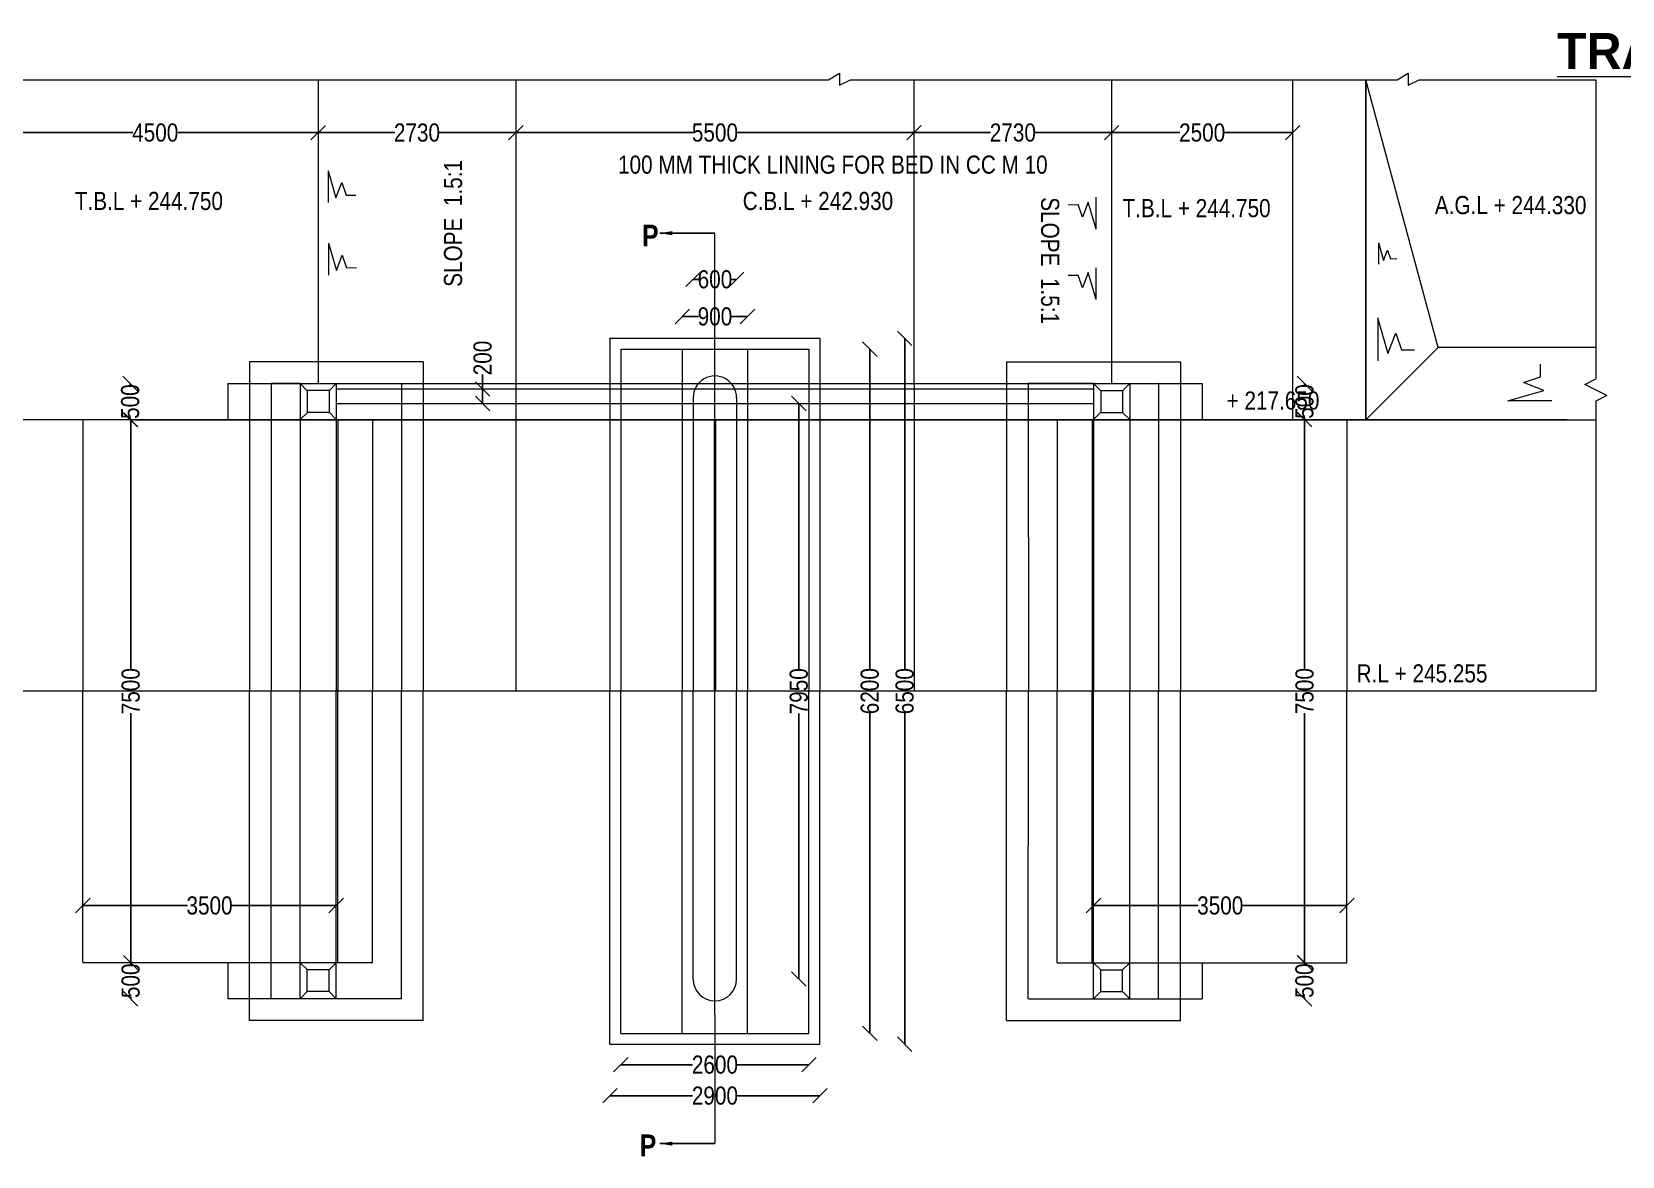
# Model space of a CAD drawing. Header units: millimetres. Extents: x 451477 to 512853, y -21633 to 24034.
# Drawn here: x 465391 to 487359, y -2583 to 12948 of the extents above; entities that cross this region are included whole.
import ezdxf
from ezdxf.enums import TextEntityAlignment as Align

# ---------------------------------------------------------------- set-up
doc = ezdxf.new("R2010")
doc.units = ezdxf.units.MM
doc.header["$LTSCALE"] = 300
doc.header["$MEASUREMENT"] = 0
doc.styles.add('ARIAL NARROW', font='ARIALN.TTF', dxfattribs={"height": 250})
doc.styles.add('CITYBLUEPR', font='cityb___.ttf')
doc.dimstyles.get("Standard").update_dxf_attribs({"dimtxt": 200, "dimasz": 200, "dimexe": 0.18, "dimexo": 0.0625, "dimgap": 0.09, "dimtad": 0, "dimdec": 0, "dimzin": 0, "dimdsep": 46, "dimtxsty": 'ARIAL NARROW', "dimcen": 0.0851, "dimdle": 0.1, "dimse1": 1, "dimse2": 1, "dimadec": 0, "dimazin": 0, "dimtfac": 1, "dimtdec": 0, "dimtofl": 0, "dimtmove": 0, "dimatfit": 3, "dimfxl": 1, "dimtolj": 1, "dimtzin": 0, "dimarcsym": 0})
doc.dimstyles.new('STANDARD$0', dxfattribs={"dimscale": 88.888889, "dimtxt": 0.02, "dimasz": 0.02, "dimexe": 0.05, "dimexo": 0.1, "dimgap": 0.002, "dimtad": 2, "dimdec": 0, "dimzin": 1, "dimdsep": 46, "dimtxsty": 'Standard', "dimcen": 0.09, "dimadec": 0, "dimazin": 0, "dimtfac": 1, "dimtdec": 4, "dimtofl": 0, "dimtmove": 0, "dimatfit": 3, "dimfxl": 1, "dimtolj": 1, "dimtzin": 1, "dimarcsym": 0})
doc.dimstyles.new('STANDARD$7', dxfattribs={"dimtxt": 2, "dimasz": 2, "dimexe": 1.25, "dimexo": 0.625, "dimtad": 1, "dimdec": 0, "dimlfac": 0.5, "dimdsep": 46, "dimtxsty": 'ARIAL NARROW', "dimcen": 2.5, "dimdle": 0.1, "dimse1": 1, "dimse2": 1, "dimadec": 0, "dimazin": 0, "dimtfac": 1, "dimtdec": 0, "dimtmove": 0, "dimatfit": 3, "dimfxl": 1, "dimtolj": 1, "dimtzin": 0, "dimarcsym": 0})

# ---------------------------------------------------------------- blocks, each defined once
blk = doc.blocks.new('_Oblique')
at = {"color": 0, "linetype": 'ByBlock', "lineweight": -2}
blk.add_line((-0.5, -0.5), (0.5, 0.5), dxfattribs=at)
blk = doc.blocks.new('*D27')
at = {"color": 0, "lineweight": -2, "transparency": 16777216}
for p, q in [((471618, 8014), (471618, 8214)), ((471618, 7814), (471618, 8014))]:
    blk.add_line(p, q, dxfattribs=at)
at = {"layer": 'Defpoints', "color": 0, "lineweight": 9, "transparency": 16777216}
for p in [(471195, 8014), (471618, 8014), (471195, 7814)]:
    blk.add_point(p, dxfattribs=at)
at = {"color": 0, "lineweight": -2, "transparency": 16777216, "xscale": 200, "yscale": 200, "zscale": 200}
for p, rotation in [((471618, 8014), 90), ((471618, 7814), 270)]:
    blk.add_blockref('_Oblique', p, dxfattribs=dict(at, rotation=rotation))
at = {"color": 0, "lineweight": 9, "transparency": 16777216, "insert": (471618, 8442), "char_height": 250, "attachment_point": 5, "rotation": 90, "style": 'ARIAL NARROW'}
blk.add_mtext('\\A1;200', dxfattribs=at)
blk = doc.blocks.new('*D28')
at = {"color": 0, "lineweight": -2, "transparency": 16777216}
for p, q in [((480056, 879), (481501, 879)), ((483557, 879), (482112, 879))]:
    blk.add_line(p, q, dxfattribs=at)
at = {"layer": 'Defpoints', "color": 0, "lineweight": 9, "transparency": 16777216}
for p in [(480057, 3839), (483557, 3839), (480057, 879)]:
    blk.add_point(p, dxfattribs=at)
at = {"color": 0, "lineweight": -2, "transparency": 16777216, "xscale": 200, "yscale": 200, "zscale": 200, "rotation": 180}
blk.add_blockref('_Oblique', (480057, 879), dxfattribs=at)
at = {"color": 0, "lineweight": -2, "transparency": 16777216, "xscale": 200, "yscale": 200, "zscale": 200}
blk.add_blockref('_Oblique', (483557, 879), dxfattribs=at)
at = {"color": 0, "lineweight": 9, "transparency": 16777216, "insert": (481807, 879), "char_height": 250, "attachment_point": 5, "style": 'ARIAL NARROW'}
blk.add_mtext('\\A1;3500', dxfattribs=at)
blk = doc.blocks.new('*D29')
at = {"color": 0, "lineweight": -2, "transparency": 16777216}
for p, q in [((466757, 7590), (466757, 4145)), ((466757, 90), (466757, 3535))]:
    blk.add_line(p, q, dxfattribs=at)
at = {"layer": 'Defpoints', "color": 0, "lineweight": 9, "transparency": 16777216}
for p in [(467114, 7590), (466757, 90), (467114, 90)]:
    blk.add_point(p, dxfattribs=at)
at = {"color": 0, "lineweight": -2, "transparency": 16777216, "xscale": 200, "yscale": 200, "zscale": 200}
for p, rotation in [((466757, 7590), 90), ((466757, 90), 270)]:
    blk.add_blockref('_Oblique', p, dxfattribs=dict(at, rotation=rotation))
at = {"color": 0, "lineweight": 9, "transparency": 16777216, "insert": (466757, 3840), "char_height": 250, "attachment_point": 5, "rotation": 90, "style": 'ARIAL NARROW'}
blk.add_mtext('\\A1;7500', dxfattribs=at)
blk = doc.blocks.new('*D30')
at = {"color": 0, "lineweight": -2, "transparency": 16777216}
for p, q in [((466757, 90), (466757, 66)), ((466757, -410), (466757, -386))]:
    blk.add_line(p, q, dxfattribs=at)
at = {"layer": 'Defpoints', "color": 0, "lineweight": 9, "transparency": 16777216}
for p in [(465600, 90), (465600, -410), (466757, -410)]:
    blk.add_point(p, dxfattribs=at)
at = {"color": 0, "lineweight": -2, "transparency": 16777216, "xscale": 200, "yscale": 200, "zscale": 200}
for p, rotation in [((466757, 90), 90), ((466757, -410), 270)]:
    blk.add_blockref('_Oblique', p, dxfattribs=dict(at, rotation=rotation))
at = {"color": 0, "lineweight": 9, "transparency": 16777216, "insert": (466757, -160), "char_height": 250, "attachment_point": 5, "rotation": 90, "style": 'ARIAL NARROW'}
blk.add_mtext('\\A1;500', dxfattribs=at)
blk = doc.blocks.new('*D31')
at = {"color": 0, "lineweight": -2, "transparency": 16777216}
for p, q in [((466750, 8090), (466750, 8066)), ((466750, 7590), (466750, 7614))]:
    blk.add_line(p, q, dxfattribs=at)
at = {"layer": 'Defpoints', "color": 0, "lineweight": 9, "transparency": 16777216}
for p in [(465593, 8090), (465593, 7590), (466750, 7590)]:
    blk.add_point(p, dxfattribs=at)
at = {"color": 0, "lineweight": -2, "transparency": 16777216, "xscale": 200, "yscale": 200, "zscale": 200}
for p, rotation in [((466750, 8090), 90), ((466750, 7590), 270)]:
    blk.add_blockref('_Oblique', p, dxfattribs=dict(at, rotation=rotation))
at = {"color": 0, "lineweight": 9, "transparency": 16777216, "insert": (466750, 7840), "char_height": 250, "attachment_point": 5, "rotation": 90, "style": 'ARIAL NARROW'}
blk.add_mtext('\\A1;500', dxfattribs=at)
blk = doc.blocks.new('*D32')
at = {"color": 0, "lineweight": -2, "transparency": 16777216}
for p, q in [((482972, 7591), (482972, 4146)), ((482972, 90), (482972, 3536))]:
    blk.add_line(p, q, dxfattribs=at)
at = {"layer": 'Defpoints', "color": 0, "lineweight": 9, "transparency": 16777216}
for p in [(483329, 7591), (482972, 91), (483329, 91)]:
    blk.add_point(p, dxfattribs=at)
at = {"color": 0, "lineweight": -2, "transparency": 16777216, "xscale": 200, "yscale": 200, "zscale": 200}
for p, rotation in [((482972, 7591), 90), ((482972, 91), 270)]:
    blk.add_blockref('_Oblique', p, dxfattribs=dict(at, rotation=rotation))
at = {"color": 0, "lineweight": 9, "transparency": 16777216, "insert": (482972, 3841), "char_height": 250, "attachment_point": 5, "rotation": 90, "style": 'ARIAL NARROW'}
blk.add_mtext('\\A1;7500', dxfattribs=at)
blk = doc.blocks.new('*D33')
at = {"color": 0, "lineweight": -2, "transparency": 16777216}
for p, q in [((482971, 91), (482971, 67)), ((482971, -410), (482971, -386))]:
    blk.add_line(p, q, dxfattribs=at)
at = {"layer": 'Defpoints', "color": 0, "lineweight": 9, "transparency": 16777216}
for p in [(481813, 90), (481813, -409), (482971, -409)]:
    blk.add_point(p, dxfattribs=at)
at = {"color": 0, "lineweight": -2, "transparency": 16777216, "xscale": 200, "yscale": 200, "zscale": 200}
for p, rotation in [((482971, 90), 90), ((482971, -409), 270)]:
    blk.add_blockref('_Oblique', p, dxfattribs=dict(at, rotation=rotation))
at = {"color": 0, "lineweight": 9, "transparency": 16777216, "insert": (482971, -159), "char_height": 250, "attachment_point": 5, "rotation": 90, "style": 'ARIAL NARROW'}
blk.add_mtext('\\A1;500', dxfattribs=at)
blk = doc.blocks.new('*D34')
at = {"color": 0, "lineweight": -2, "transparency": 16777216}
for p, q in [((482971, 8091), (482971, 8067)), ((482971, 7591), (482971, 7615))]:
    blk.add_line(p, q, dxfattribs=at)
at = {"layer": 'Defpoints', "color": 0, "lineweight": 9, "transparency": 16777216}
for p in [(481813, 8091), (481813, 7591), (482971, 7591)]:
    blk.add_point(p, dxfattribs=at)
at = {"color": 0, "lineweight": -2, "transparency": 16777216, "xscale": 200, "yscale": 200, "zscale": 200}
for p, rotation in [((482971, 8091), 90), ((482971, 7591), 270)]:
    blk.add_blockref('_Oblique', p, dxfattribs=dict(at, rotation=rotation))
at = {"color": 0, "lineweight": 9, "transparency": 16777216, "insert": (482971, 7841), "char_height": 250, "attachment_point": 5, "rotation": 90, "style": 'ARIAL NARROW'}
blk.add_mtext('\\A1;500', dxfattribs=at)
blk = doc.blocks.new('*D35')
at = {"color": 0, "lineweight": -2, "transparency": 16777216}
for p, q in [((473527, -1319), (474519, -1319)), ((476127, -1319), (475135, -1319))]:
    blk.add_line(p, q, dxfattribs=at)
at = {"layer": 'Defpoints', "color": 0, "lineweight": 9, "transparency": 16777216}
for p in [(473527, -887), (476127, -886), (476127, -1319)]:
    blk.add_point(p, dxfattribs=at)
at = {"color": 0, "lineweight": -2, "transparency": 16777216, "xscale": 200, "yscale": 200, "zscale": 200, "rotation": 180}
blk.add_blockref('_Oblique', (473527, -1319), dxfattribs=at)
at = {"color": 0, "lineweight": -2, "transparency": 16777216, "xscale": 200, "yscale": 200, "zscale": 200}
blk.add_blockref('_Oblique', (476127, -1319), dxfattribs=at)
at = {"color": 0, "lineweight": 9, "transparency": 16777216, "insert": (474827, -1319), "char_height": 250, "attachment_point": 5, "style": 'ARIAL NARROW'}
blk.add_mtext('\\A1;2600', dxfattribs=at)
blk = doc.blocks.new('*D36')
at = {"color": 0, "lineweight": -2, "transparency": 16777216}
for p, q in [((473377, -1747), (474519, -1747)), ((476277, -1747), (475135, -1747))]:
    blk.add_line(p, q, dxfattribs=at)
at = {"layer": 'Defpoints', "color": 0, "lineweight": 9, "transparency": 16777216}
for p in [(473377, -1037), (476277, -1036), (476277, -1747)]:
    blk.add_point(p, dxfattribs=at)
at = {"color": 0, "lineweight": -2, "transparency": 16777216, "xscale": 200, "yscale": 200, "zscale": 200, "rotation": 180}
blk.add_blockref('_Oblique', (473377, -1747), dxfattribs=at)
at = {"color": 0, "lineweight": -2, "transparency": 16777216, "xscale": 200, "yscale": 200, "zscale": 200}
blk.add_blockref('_Oblique', (476277, -1747), dxfattribs=at)
at = {"color": 0, "lineweight": 9, "transparency": 16777216, "insert": (474827, -1747), "char_height": 250, "attachment_point": 5, "style": 'ARIAL NARROW'}
blk.add_mtext('\\A1;2900', dxfattribs=at)
blk = doc.blocks.new('*D37')
at = {"color": 0, "lineweight": -2, "transparency": 16777216}
for p, q in [((475986, 7815), (475986, 4144)), ((475986, -136), (475986, 3534))]:
    blk.add_line(p, q, dxfattribs=at)
at = {"layer": 'Defpoints', "color": 0, "lineweight": 9, "transparency": 16777216}
for p in [(475630, 7814), (475330, -136), (475986, -136)]:
    blk.add_point(p, dxfattribs=at)
at = {"color": 0, "lineweight": -2, "transparency": 16777216, "xscale": 200, "yscale": 200, "zscale": 200}
for p, rotation in [((475986, 7814), 90), ((475986, -136), 270)]:
    blk.add_blockref('_Oblique', p, dxfattribs=dict(at, rotation=rotation))
at = {"color": 0, "lineweight": 9, "transparency": 16777216, "insert": (475986, 3839), "char_height": 250, "attachment_point": 5, "rotation": 90, "style": 'ARIAL NARROW'}
blk.add_mtext('\\A1;7950', dxfattribs=at)
blk = doc.blocks.new('*D38')
at = {"color": 0, "lineweight": -2, "transparency": 16777216}
for p, q in [((476966, 8566), (476966, 4146)), ((476966, -886), (476966, 3533))]:
    blk.add_line(p, q, dxfattribs=at)
at = {"layer": 'Defpoints', "color": 0, "lineweight": 9, "transparency": 16777216}
for p in [(476427, 8565), (476427, -886), (476966, -886)]:
    blk.add_point(p, dxfattribs=at)
at = {"color": 0, "lineweight": -2, "transparency": 16777216, "xscale": 200, "yscale": 200, "zscale": 200}
for p, rotation in [((476966, 8565), 90), ((476966, -886), 270)]:
    blk.add_blockref('_Oblique', p, dxfattribs=dict(at, rotation=rotation))
at = {"color": 0, "lineweight": 9, "transparency": 16777216, "insert": (476966, 3840), "char_height": 250, "attachment_point": 5, "rotation": 90, "style": 'ARIAL NARROW'}
blk.add_mtext('\\A1;6200', dxfattribs=at)
blk = doc.blocks.new('*D39')
at = {"color": 0, "lineweight": -2, "transparency": 16777216}
for p, q in [((477448, 8716), (477448, 4146)), ((477448, -1036), (477448, 3533))]:
    blk.add_line(p, q, dxfattribs=at)
at = {"layer": 'Defpoints', "color": 0, "lineweight": 9, "transparency": 16777216}
for p in [(476577, 8715), (476577, -1036), (477448, -1036)]:
    blk.add_point(p, dxfattribs=at)
at = {"color": 0, "lineweight": -2, "transparency": 16777216, "xscale": 200, "yscale": 200, "zscale": 200}
for p, rotation in [((477448, 8715), 90), ((477448, -1036), 270)]:
    blk.add_blockref('_Oblique', p, dxfattribs=dict(at, rotation=rotation))
at = {"color": 0, "lineweight": 9, "transparency": 16777216, "insert": (477448, 3840), "char_height": 250, "attachment_point": 5, "rotation": 90, "style": 'ARIAL NARROW'}
blk.add_mtext('\\A1;6500', dxfattribs=at)
blk = doc.blocks.new('*D40')
at = {"color": 0, "lineweight": -2, "transparency": 16777216}
for p, q in [((474376, 9015), (474600, 9015)), ((475277, 9015), (475053, 9015))]:
    blk.add_line(p, q, dxfattribs=at)
at = {"layer": 'Defpoints', "color": 0, "lineweight": 9, "transparency": 16777216}
for p in [(475277, 9015), (474377, 8564), (475277, 8564)]:
    blk.add_point(p, dxfattribs=at)
at = {"color": 0, "lineweight": -2, "transparency": 16777216, "xscale": 200, "yscale": 200, "zscale": 200, "rotation": 180}
blk.add_blockref('_Oblique', (474377, 9015), dxfattribs=at)
at = {"color": 0, "lineweight": -2, "transparency": 16777216, "xscale": 200, "yscale": 200, "zscale": 200}
blk.add_blockref('_Oblique', (475277, 9015), dxfattribs=at)
at = {"color": 0, "lineweight": 9, "transparency": 16777216, "insert": (474827, 9015), "char_height": 250, "attachment_point": 5, "style": 'ARIAL NARROW'}
blk.add_mtext('\\A1;900', dxfattribs=at)
blk = doc.blocks.new('*D60')
at = {"color": 0, "lineweight": -2, "transparency": 16777216}
for p, q in [((474526, 9528), (474600, 9528)), ((475127, 9528), (475053, 9528))]:
    blk.add_line(p, q, dxfattribs=at)
at = {"layer": 'Defpoints', "color": 0, "lineweight": 9, "transparency": 16777216}
for p in [(475126, 9528), (474527, 7894), (475126, 7814)]:
    blk.add_point(p, dxfattribs=at)
at = {"color": 0, "lineweight": -2, "transparency": 16777216, "xscale": 200, "yscale": 200, "zscale": 200, "rotation": 180}
blk.add_blockref('_Oblique', (474527, 9528), dxfattribs=at)
at = {"color": 0, "lineweight": -2, "transparency": 16777216, "xscale": 200, "yscale": 200, "zscale": 200}
blk.add_blockref('_Oblique', (475126, 9528), dxfattribs=at)
at = {"color": 0, "lineweight": 9, "transparency": 16777216, "insert": (474827, 9528), "char_height": 250, "attachment_point": 5, "style": 'ARIAL NARROW'}
blk.add_mtext('\\A1;600', dxfattribs=at)
blk = doc.blocks.new('*D49')
at = {"color": 0, "lineweight": -2, "transparency": 16777216}
for p, q in [((466096, 879), (467541, 879)), ((469597, 879), (468152, 879))]:
    blk.add_line(p, q, dxfattribs=at)
at = {"layer": 'Defpoints', "color": 0, "lineweight": 9, "transparency": 16777216}
for p in [(466096, 3839), (469596, 3839), (469596, 879)]:
    blk.add_point(p, dxfattribs=at)
at = {"color": 0, "lineweight": -2, "transparency": 16777216, "xscale": 200, "yscale": 200, "zscale": 200, "rotation": 180}
blk.add_blockref('_Oblique', (466096, 879), dxfattribs=at)
at = {"color": 0, "lineweight": -2, "transparency": 16777216, "xscale": 200, "yscale": 200, "zscale": 200}
blk.add_blockref('_Oblique', (469596, 879), dxfattribs=at)
at = {"color": 0, "lineweight": 9, "transparency": 16777216, "insert": (467846, 879), "char_height": 250, "attachment_point": 5, "style": 'ARIAL NARROW'}
blk.add_mtext('\\A1;3500', dxfattribs=at)
blk = doc.blocks.new('*D50')
at = {"color": 0, "lineweight": -2, "transparency": 16777216}
for p, q in [((472077, 11555), (474521, 11555)), ((477577, 11555), (475133, 11555))]:
    blk.add_line(p, q, dxfattribs=at)
at = {"layer": 'Defpoints', "color": 0, "lineweight": 9, "transparency": 16777216}
for p in [(472077, 11555), (477577, 11555), (477577, 11555)]:
    blk.add_point(p, dxfattribs=at)
at = {"color": 0, "lineweight": -2, "transparency": 16777216, "xscale": 200, "yscale": 200, "zscale": 200, "rotation": 180}
blk.add_blockref('_Oblique', (472077, 11555), dxfattribs=at)
at = {"color": 0, "lineweight": -2, "transparency": 16777216, "xscale": 200, "yscale": 200, "zscale": 200}
blk.add_blockref('_Oblique', (477577, 11555), dxfattribs=at)
at = {"color": 0, "lineweight": 9, "transparency": 16777216, "insert": (474827, 11555), "char_height": 250, "attachment_point": 5, "style": 'ARIAL NARROW'}
blk.add_mtext('\\A1;5500', dxfattribs=at)
blk = doc.blocks.new('*D51')
at = {"color": 0, "lineweight": -2, "transparency": 16777216}
for p, q in [((477577, 11555), (478634, 11555)), ((480307, 11555), (479249, 11555))]:
    blk.add_line(p, q, dxfattribs=at)
at = {"layer": 'Defpoints', "color": 0, "lineweight": 9, "transparency": 16777216}
for p in [(477577, 11555), (480307, 11555), (480307, 11555)]:
    blk.add_point(p, dxfattribs=at)
at = {"color": 0, "lineweight": -2, "transparency": 16777216, "xscale": 200, "yscale": 200, "zscale": 200, "rotation": 180}
blk.add_blockref('_Oblique', (477577, 11555), dxfattribs=at)
at = {"color": 0, "lineweight": -2, "transparency": 16777216, "xscale": 200, "yscale": 200, "zscale": 200}
blk.add_blockref('_Oblique', (480307, 11555), dxfattribs=at)
at = {"color": 0, "lineweight": 9, "transparency": 16777216, "insert": (478942, 11555), "char_height": 250, "attachment_point": 5, "style": 'ARIAL NARROW'}
blk.add_mtext('\\A1;2730', dxfattribs=at)
blk = doc.blocks.new('*D52')
at = {"color": 0, "lineweight": -2, "transparency": 16777216}
for p, q in [((469346, 11555), (470404, 11555)), ((472076, 11555), (471019, 11555))]:
    blk.add_line(p, q, dxfattribs=at)
at = {"layer": 'Defpoints', "color": 0, "lineweight": 9, "transparency": 16777216}
for p in [(469346, 11555), (469346, 11555), (472076, 11555)]:
    blk.add_point(p, dxfattribs=at)
at = {"color": 0, "lineweight": -2, "transparency": 16777216, "xscale": 200, "yscale": 200, "zscale": 200, "rotation": 180}
blk.add_blockref('_Oblique', (469346, 11555), dxfattribs=at)
at = {"color": 0, "lineweight": -2, "transparency": 16777216, "xscale": 200, "yscale": 200, "zscale": 200}
blk.add_blockref('_Oblique', (472076, 11555), dxfattribs=at)
at = {"color": 0, "lineweight": 9, "transparency": 16777216, "insert": (470711, 11555), "char_height": 250, "attachment_point": 5, "style": 'ARIAL NARROW'}
blk.add_mtext('\\A1;2730', dxfattribs=at)
blk = doc.blocks.new('*D53')
at = {"color": 0, "lineweight": -2, "transparency": 16777216}
for p, q in [((480306, 11555), (481249, 11555)), ((482807, 11555), (481864, 11555))]:
    blk.add_line(p, q, dxfattribs=at)
at = {"layer": 'Defpoints', "color": 0, "lineweight": 9, "transparency": 16777216}
for p in [(480307, 11555), (482807, 11555), (482807, 11555)]:
    blk.add_point(p, dxfattribs=at)
at = {"color": 0, "lineweight": -2, "transparency": 16777216, "xscale": 200, "yscale": 200, "zscale": 200, "rotation": 180}
blk.add_blockref('_Oblique', (480307, 11555), dxfattribs=at)
at = {"color": 0, "lineweight": -2, "transparency": 16777216, "xscale": 200, "yscale": 200, "zscale": 200}
blk.add_blockref('_Oblique', (482807, 11555), dxfattribs=at)
at = {"color": 0, "lineweight": 9, "transparency": 16777216, "insert": (481557, 11555), "char_height": 250, "attachment_point": 5, "style": 'ARIAL NARROW'}
blk.add_mtext('\\A1;2500', dxfattribs=at)
blk = doc.blocks.new('*D54')
at = {"color": 0, "lineweight": -2, "transparency": 16777216}
for p, q in [((464846, 11555), (466786, 11555)), ((469346, 11555), (467406, 11555))]:
    blk.add_line(p, q, dxfattribs=at)
at = {"layer": 'Defpoints', "color": 0, "lineweight": 9, "transparency": 16777216}
for p in [(464846, 11555), (464846, 11555), (469346, 11555)]:
    blk.add_point(p, dxfattribs=at)
at = {"color": 0, "lineweight": -2, "transparency": 16777216, "xscale": 200, "yscale": 200, "zscale": 200, "rotation": 180}
blk.add_blockref('_Oblique', (464846, 11555), dxfattribs=at)
at = {"color": 0, "lineweight": -2, "transparency": 16777216, "xscale": 200, "yscale": 200, "zscale": 200}
blk.add_blockref('_Oblique', (469346, 11555), dxfattribs=at)
at = {"color": 0, "lineweight": 9, "transparency": 16777216, "insert": (467096, 11555), "char_height": 250, "attachment_point": 5, "style": 'ARIAL NARROW'}
blk.add_mtext('\\A1;4500', dxfattribs=at)

msp = doc.modelspace()

# ---------------------------------------------------------------- linework, layer by layer
at = {"color": 0, "lineweight": 9}
for p, q in [((476397.3, 12286.3), (476547.3, 12374.9)), ((476547.3, 12374.9), (476547.3, 12209.8)), ((484252.7, 12286.3), (484402.7, 12374.9)), ((484402.7, 12374.9), (484402.7, 12209.8)), ((464316.7, 12286.3), (476397.3, 12286.3)), ((469346.3, 12286.3), (469346.2, 8089.9)), ((472076.6, 12286.3), (472076.8, 3839.2)), ((476547.3, 12209.8), (476697.3, 12286.3)), ((476697.3, 12286.3), (484252.7, 12286.3)), ((477576.6, 12286.3), (477576.8, 3839.3)), ((480306.7, 12286.3), (480306.8, 8089.1)), ((482806.7, 12286.3), (482806.8, 7589.5)), ((483816.6, 7587.7), (483816.6, 12285.1)), ((484816.6, 8587.7), (483816.6, 12285.1)), ((483816.7, 12286.3), (483816.8, 7589.5)), ((484402.7, 12209.8), (484552.7, 12286.3)), ((484552.7, 12286.3), (486993, 12286.2)), ((486993, 12286.6), (486993, 8155.7)), ((469483, 11029.3), (469591.5, 10655.6)), ((469483, 11029.3), (469483, 10589.5)), ((469591.5, 10655.6), (469671.8, 10866.9)), ((469671.8, 10866.9), (469731.8, 10691.9)), ((469731.8, 10691.9), (469867.6, 10693)), ((479706.7, 10559.5), (479842.5, 10560.6)), ((479902.5, 10385.6), (479842.5, 10560.6)), ((479982.7, 10596.9), (479902.5, 10385.6)), ((480091.2, 10223.2), (479982.7, 10596.9)), ((480091.2, 10223.2), (480091.2, 10663)), ((474826.5, -625.2), (474826.5, 10166.1)), ((469489.6, 10026.7), (469489.6, 9587)), ((469489.6, 10026.7), (469598.1, 9653)), ((483991.1, 10038.5), (484063.4, 9789.4)), ((483992.9, 10032.2), (483992.9, 9739.1)), ((484063.4, 9789.4), (484116.9, 9930.2)), ((484116.9, 9930.2), (484156.9, 9813.5)), ((469598.1, 9653), (469678.3, 9864.4)), ((469678.3, 9864.4), (469738.3, 9689.3)), ((469738.3, 9689.3), (469874.1, 9690.4)), ((480091.2, 9249.3), (480091.2, 9689)), ((484156.9, 9813.5), (484247.5, 9814.3)), ((479706.7, 9585.6), (479842.5, 9586.7)), ((479902.5, 9411.6), (479842.5, 9586.7)), ((479982.7, 9623), (479902.5, 9411.6)), ((480091.2, 9249.3), (479982.7, 9623)), ((483979.2, 9003.7), (484123.9, 8505.5)), ((483982.8, 8991.2), (483982.8, 8404.9)), ((484123.9, 8505.5), (484230.9, 8787.3)), ((484230.9, 8787.3), (484310.9, 8553.8)), ((473376.8, 8713.8), (473377.3, 8714.3)), ((473376.8, 8713.8), (473376.8, 3839.3)), ((473377.3, 8714.3), (474826.5, 8714.2)), ((474826.5, 8714.2), (476275.7, 8714.2)), ((476276.2, 8713.7), (476276.2, 3839.3)), ((484816.6, 8587.7), (483816.6, 7587.7)), ((486993, 8587.7), (484816.6, 8587.7)), ((468396.6, 8390.8), (468396.4, 3841.8)), ((470796.6, 8391.3), (468397.1, 8391.3)), ((470797.1, 8390.8), (470796.9, 3841.7)), ((473526.8, 8563.8), (473526.8, 3839.3)), ((473527.3, 8564.3), (474826.5, 8564.2)), ((474376.6, 8564.3), (474376.4, 3839.3)), ((474826.5, 8564.2), (476125.7, 8564.2)), ((475276.5, 8564.2), (475276.4, 3839.2)), ((476126.2, 8563.7), (476126.2, 3839.3)), ((478855.9, 8390.8), (478856.1, 3841.7)), ((478856.4, 8391.3), (481255.9, 8391.3)), ((481256.4, 8390.8), (481256.6, 3841.8)), ((484310.9, 8553.8), (484491.9, 8555.3)), ((486229.8, 8182.6), (486229.8, 8356.9)), ((485996.3, 8102.6), (486229.8, 8182.6)), ((486841.2, 8078.4), (486993, 8155.7)), ((468096.8, 8089.9), (481555.7, 8089)), ((468096.8, 8089.9), (468096.8, 7589)), ((468097.3, 8089), (468096.8, 8088.5)), ((468697.1, 8091.4), (468696.9, 3841.8)), ((469096.7, 8091.3), (468697.1, 8091.3)), ((469096.7, 8091.3), (469096.5, 3841.9)), ((469196.7, 7990.8), (469096.7, 8091.3)), ((469196.7, 7990.8), (469196.7, 7691.8)), ((469496.2, 7991.3), (469197.2, 7991.3)), ((469496.7, 7990.8), (469596.7, 8091.3)), ((469496.7, 7990.8), (469496.7, 7691.8)), ((469596.7, 8091.3), (469596.5, 3841.8)), ((469596.5, 8014.5), (480056.5, 8014.2)), ((469596.7, 8091.3), (470497.1, 8091.3)), ((470497.1, 8091.3), (470496.9, 3841.7)), ((479155.9, 8091.3), (479156.1, 3841.7)), ((480056.3, 8091.3), (479155.9, 8091.3)), ((480056.3, 8091.3), (480056.5, 3841.8)), ((480156.3, 7990.8), (480056.3, 8091.3)), ((480156.3, 7990.8), (480156.3, 7691.8)), ((480156.8, 7991.3), (480455.8, 7991.3)), ((480456.3, 7990.8), (480556.3, 8091.3)), ((480456.3, 7990.8), (480456.3, 7691.8)), ((480556.3, 8091.3), (480955.9, 8091.3)), ((480556.3, 8091.3), (480556.5, 3841.9)), ((480955.9, 8091.4), (480956.1, 3841.8)), ((481555.7, 8089), (481556.2, 8088.5)), ((481556.2, 8088.5), (481556.2, 7589)), ((485779.9, 7851), (486278.1, 7995.6)), ((486278.1, 7995.6), (485996.3, 8102.6)), ((487144.7, 7923.8), (486841.2, 8078.4)), ((487144.7, 7923.6), (486992.9, 7846.4)), ((469197.2, 7691.3), (469096.7, 7591.9)), ((469496.2, 7691.3), (469197.2, 7691.3)), ((469496.7, 7691.8), (469596.7, 7591.8)), ((469596.5, 7814.5), (480056.5, 7814.2)), ((474526.5, 7894.3), (474526.4, 3839.2)), ((475126.5, 7899.5), (475126.4, 3839.2)), ((480156.3, 7691.8), (480056.3, 7591.8)), ((480156.8, 7691.3), (480455.8, 7691.3)), ((480455.8, 7691.3), (480556.3, 7591.9)), ((485798.9, 7856.5), (486385.2, 7856.5)), ((486992.9, 7846.4), (486992.9, 3838.8)), ((486600.9, 7589.6), (460594.4, 7589)), ((466096.3, 7590.3), (466096.2, 3841.4)), ((466802.5, 7590), (486992.9, 7588.6)), ((469616.7, 7591.3), (469616.5, 3841.8)), ((470096.7, 7591.3), (470096.5, 3841.8)), ((474816.5, 7589.2), (474816.5, 3839.2)), ((474836.5, 7589.2), (474836.5, 3839.2)), ((479556.3, 7591.3), (479556.5, 3841.8)), ((480036.3, 7591.3), (480036.5, 3841.8)), ((483556.7, 7590.3), (483556.8, 3841.4)), ((486992.9, 3838.8), (460594.4, 3838.8)), ((466096.4, 91.3), (466096.2, 3840.2)), ((468396.6, -710.1), (468396.4, 3839.6)), ((468697.1, -410), (468696.9, 3839.6)), ((469096.7, -410.1), (469096.5, 3839.4)), ((469596.7, -410.1), (469596.5, 3839.4)), ((469616.7, 89.9), (469616.5, 3839.4)), ((470096.7, 89.9), (470096.5, 3839.4)), ((470497.1, -410.1), (470496.9, 3839.5)), ((470797.1, -710), (470796.9, 3839.5)), ((473376.8, -1036.6), (473376.8, 3838.4)), ((473526.8, -886.6), (473526.8, 3838.4)), ((474376.5, -886.5), (474376.4, 3838.5)), ((474526.5, -136.5), (474526.4, 3838.5)), ((475126.5, -136.5), (475126.4, 3838.5)), ((475276.5, -886.5), (475276.4, 3838.5)), ((476126.2, -886.6), (476126.2, 3838.4)), ((476276.2, -1036.6), (476276.2, 3838.4)), ((478855.9, -710), (478856.1, 3839.5)), ((479155.9, -410.1), (479156.1, 3839.5)), ((479556.3, 89.9), (479556.5, 3839.4)), ((480036.3, 89.9), (480036.5, 3839.4)), ((480056.3, -410.1), (480056.5, 3839.4)), ((480556.3, -410.1), (480556.5, 3839.4)), ((480955.9, -410), (480956.1, 3839.6)), ((481256.4, -710.1), (481256.6, 3839.6)), ((483556.6, 89.6), (483556.8, 3840.2)), ((486600.9, 3841.9), (486600.4, 3841.4)), ((470096.7, 89.9), (466096.4, 89.6)), ((468096.9, 89.8), (468096.9, -410.1)), ((469197.2, -10.1), (469096.7, 89.4)), ((469496.7, -10.6), (469596.7, 89.4)), ((479556.3, 89.9), (483556.6, 89.6)), ((480156.3, -10.6), (480056.3, 89.4)), ((480455.8, -10.1), (480556.3, 89.4)), ((481556.1, 89.8), (481556.1, -410.1)), ((469196.7, -309.6), (469196.7, -10.6)), ((469496.2, -10.1), (469197.2, -10.1)), ((469496.7, -309.6), (469496.7, -10.6)), ((480156.3, -309.6), (480156.3, -10.6)), ((480156.8, -10.1), (480455.8, -10.1)), ((480456.3, -309.6), (480456.3, -10.6)), ((470496.9, -410.1), (468096.9, -410.1)), ((469196.7, -309.6), (469096.7, -410.1)), ((469496.2, -310.1), (469197.2, -310.1)), ((469496.7, -309.6), (469596.7, -410.1)), ((479156.1, -410.1), (481556.1, -410.1)), ((480156.3, -309.6), (480056.3, -410.1)), ((480156.8, -310.1), (480455.8, -310.1)), ((480456.3, -309.6), (480556.3, -410.1)), ((474826.5, -625.2), (474826.5, -2408.7)), ((470797.1, -710), (468396.6, -710.1)), ((478855.9, -710), (481256.4, -710.1)), ((473376.8, -1036.6), (474826.5, -1036.5)), ((473526.8, -886.6), (474826.5, -886.5)), ((474826.5, -886.5), (476126.2, -886.5)), ((474826.5, -1036.5), (476276.2, -1036.5))]:
    msp.add_line(p, q, dxfattribs=at)
for centre, radius, start, end in [((476275.7, 8713.7), 0.5, 0.00139, 89.99861), ((468397.1, 8390.8), 0.5, 89.99861, 180.00139), ((470796.6, 8390.8), 0.5, 359.99583, 89.99861), ((473527.3, 8563.8), 0.5, 89.99861, 179.99861), ((476125.7, 8563.7), 0.5, 0.00139, 89.99861), ((478856.4, 8390.8), 0.5, 90.00139, 180.00417), ((481255.9, 8390.8), 0.5, 359.99861, 90.00139), ((474826.5, 7894.3), 300, 359.99861, 179.99861), ((468397.1, 8090.8), 0.5, 89.99861, 180.00139), ((468697.1, 8090.8), 0.5, 89.99861, 180.00139), ((469197.2, 7990.8), 0.5, 89.99861, 179.99583), ((469496.2, 7990.8), 0.5, 359.99583, 89.99861), ((480156.8, 7990.8), 0.5, 90.00139, 180.00417), ((480455.8, 7990.8), 0.5, 0.00417, 90.00139), ((480955.9, 8090.8), 0.5, 359.99861, 90.00139), ((481255.9, 8090.8), 0.5, 359.99861, 90.00139), ((469197.2, 7691.8), 0.5, 179.99583, 269.99861), ((469496.2, 7691.8), 0.5, 269.99861, 359.99583), ((480156.8, 7691.8), 0.5, 180.00417, 270.00139), ((480455.8, 7691.8), 0.5, 270.00139, 0.00417), ((469197.2, -10.6), 0.5, 90.00139, 180.00417), ((469496.2, -10.6), 0.5, 0.00417, 90.00139), ((474826.5, -136.5), 300, 180.00139, 0.00139), ((480156.8, -10.6), 0.5, 89.99861, 179.99583), ((480455.8, -10.6), 0.5, 359.99583, 89.99861), ((469197.2, -309.6), 0.5, 180.00417, 270.00139), ((469496.2, -309.6), 0.5, 270.00139, 0.00417), ((480156.8, -309.6), 0.5, 179.99583, 269.99861), ((480455.8, -309.6), 0.5, 269.99861, 359.99583)]:
    msp.add_arc(centre, radius, start, end, dxfattribs=at)

# ---------------------------------------------------------------- texts
at = {"color": 0, "lineweight": 9, "style": 'CITYBLUEPR'}
msp.add_text('%%UTRAIL PIT PARTICULARS @ KM 5.718', height=500, dxfattribs=at).set_placement((492505.8, 12431.8), align=Align.CENTER)
at = {"color": 0, "lineweight": 9, "style": 'ARIAL NARROW'}
for s, p in [('100 MM THICK LINING FOR BED IN CC M 10', (473488.2, 10988.3)), ('T.B.L + 244.750', (465985.2, 10486.8)), ('C.B.L + 242.930', (475210.7, 10486.8)), ('T.B.L + 244.750', (480456.8, 10387.3))]:
    msp.add_text(s, height=250, dxfattribs=at).set_placement(p)
for s, p in [('A.G.L + 244.330', (484771.1, 10429.1)), ('+ 217.650', (481894.2, 7730)), ('R.L + 245.255', (483690.6, 3961.1))]:
    msp.add_text(s, height=250, rotation=360, dxfattribs=at).set_placement(p)
at = {"color": 0, "lineweight": 9, "char_height": 250, "attachment_point": 4, "style": 'ARIAL NARROW'}
for insert, rotation in [((471211, 9425.6), 90), ((479455.3, 10662.6), 270)]:
    msp.add_mtext('SLOPE  1.5:1', dxfattribs=dict(at, insert=insert, rotation=rotation))
at = {"color": 0, "lineweight": 9, "char_height": 300, "attachment_point": 4, "style": 'ARIAL NARROW'}
for insert in [(473819.6, 10133.1), (473788.1, -2432.7)]:
    msp.add_mtext('{\\fArial Narrow|b1|i0|c0|p34;P}', dxfattribs=dict(at, insert=insert))

# ---------------------------------------------------------------- dimensions: what is measured, and where the dimension line sits
at = {"color": 0, "lineweight": 9}
for base, p1, p2, angle, dimstyle, override, picture, middle in [((464846.3, 11554.9), (469346, 11554.8), (464846.3, 11554.9), 180, 'STANDARD$0', {"dimscale": 1, "dimtxt": 250, "dimasz": 200, "dimexe": 0.18, "dimexo": 0.0625, "dimgap": 0.09, "dimtad": 0, "dimzin": 0, "dimtxsty": 'ARIAL NARROW', "dimblk1": 'Oblique', "dimblk2": 'Oblique', "dimsah": 1, "dimcen": 0.0851, "dimdle": 0.1, "dimse1": 1, "dimse2": 1, "dimtdec": 0, "dimtzin": 0}, '*D54', (467096.1, 11554.9)), ((469346.3, 11554.8), (472076.3, 11554.7), (469346.3, 11554.8), 180, 'STANDARD$0', {"dimscale": 1, "dimtxt": 250, "dimasz": 200, "dimexe": 0.18, "dimexo": 0.0625, "dimgap": 0.09, "dimtad": 0, "dimzin": 0, "dimtxsty": 'ARIAL NARROW', "dimblk1": 'Oblique', "dimblk2": 'Oblique', "dimsah": 1, "dimcen": 0.0851, "dimdle": 0.1, "dimse1": 1, "dimse2": 1, "dimtdec": 0, "dimtzin": 0}, '*D52', (470711.3, 11554.8)), ((471617.8, 8014.1), (471195.4, 7814.1), (471195.4, 8014.1), 90, 'Standard', {"dimtxt": 250, "dimblk1": 'Oblique', "dimblk2": 'Oblique', "dimsah": 1}, '*D27', (471617.8, 8442.1)), ((466750.4, 7590.1), (465593, 8090), (465592.9, 7590.1), 90, 'Standard', {"dimtxt": 250, "dimblk1": 'Oblique', "dimblk2": 'Oblique', "dimsah": 1}, '*D31', (466750.4, 7840.1)), ((482970.8, 7590.9), (481813.3, 8090.8), (481813.3, 7590.9), 90, 'Standard', {"dimtxt": 250, "dimblk1": 'Oblique', "dimblk2": 'Oblique', "dimsah": 1}, '*D34', (482970.8, 7840.9)), ((475985.7, -135.6), (475629.7, 7814.4), (475329.7, -135.6), 90, 'Standard', {"dimtxt": 250, "dimblk1": 'Oblique', "dimblk2": 'Oblique', "dimsah": 1}, '*D37', (475985.7, 3839.4)), ((466757.4, 89.7), (467114, 7589.7), (467114, 89.7), 90, 'Standard', {"dimtxt": 250, "dimblk1": 'Oblique', "dimblk2": 'Oblique', "dimsah": 1}, '*D29', (466757.4, 3839.7)), ((482972.5, 90.5), (483329.1, 7590.5), (483329.1, 90.5), 90, 'Standard', {"dimtxt": 250, "dimblk1": 'Oblique', "dimblk2": 'Oblique', "dimsah": 1}, '*D32', (482972.5, 3840.5)), ((469596.5, 879.2), (466096.5, 3838.8), (469596.5, 3838.8), 180, 'Standard', {"dimtxt": 250, "dimblk1": 'Oblique', "dimblk2": 'Oblique', "dimsah": 1}, '*D49', (467846.5, 879.2)), ((466757.4, -410.2), (465599.9, 89.7), (465599.9, -410.2), 90, 'Standard', {"dimtxt": 250, "dimblk1": 'Oblique', "dimblk2": 'Oblique', "dimsah": 1}, '*D30', (466757.4, -160.3)), ((482970.9, -409.5), (481813.4, 90.5), (481813.4, -409.5), 90, 'Standard', {"dimtxt": 250, "dimblk1": 'Oblique', "dimblk2": 'Oblique', "dimsah": 1}, '*D33', (482970.9, -159.5))]:
    dim = msp.add_linear_dim(base=base, p1=p1, p2=p2, angle=angle, dimstyle=dimstyle, override=override, dxfattribs=at)
    dim.commit()
    dim.dimension.update_dxf_attribs({"geometry": picture, "text_midpoint": middle})
for base, p1, p2, dimstyle, override, picture, middle in [((477576.7, 11554.8), (472076.7, 11554.7), (477576.7, 11554.8), 'STANDARD$0', {"dimscale": 1, "dimtxt": 250, "dimasz": 200, "dimexe": 0.18, "dimexo": 0.0625, "dimgap": 0.09, "dimtad": 0, "dimzin": 0, "dimtxsty": 'ARIAL NARROW', "dimblk1": 'Oblique', "dimblk2": 'Oblique', "dimsah": 1, "dimcen": 0.0851, "dimdle": 0.1, "dimse1": 1, "dimse2": 1, "dimtdec": 0, "dimtzin": 0}, '*D50', (474826.7, 11554.8)), ((480306.7, 11554.8), (477576.7, 11554.7), (480306.7, 11554.8), 'STANDARD$0', {"dimscale": 1, "dimtxt": 250, "dimasz": 200, "dimexe": 0.18, "dimexo": 0.0625, "dimgap": 0.09, "dimtad": 0, "dimzin": 0, "dimtxsty": 'ARIAL NARROW', "dimblk1": 'Oblique', "dimblk2": 'Oblique', "dimsah": 1, "dimcen": 0.0851, "dimdle": 0.1, "dimse1": 1, "dimse2": 1, "dimtdec": 0, "dimtzin": 0}, '*D51', (478941.7, 11554.8)), ((482806.7, 11554.9), (480306.6, 11554.8), (482806.7, 11554.9), 'STANDARD$0', {"dimscale": 1, "dimtxt": 250, "dimasz": 200, "dimexe": 0.18, "dimexo": 0.0625, "dimgap": 0.09, "dimtad": 0, "dimzin": 0, "dimtxsty": 'ARIAL NARROW', "dimblk1": 'Oblique', "dimblk2": 'Oblique', "dimsah": 1, "dimcen": 0.0851, "dimdle": 0.1, "dimse1": 1, "dimse2": 1, "dimtdec": 0, "dimtzin": 0}, '*D53', (481556.6, 11554.9)), ((475126.5, 9527.9), (474526.5, 7894.3), (475126.5, 7814.2), 'Standard', {"dimtxt": 250, "dimblk1": 'Oblique', "dimblk2": 'Oblique', "dimsah": 1}, '*D60', (474826.5, 9527.9)), ((475276.5, 9014.5), (474376.6, 8564.2), (475276.5, 8564.2), 'Standard', {"dimtxt": 250, "dimblk1": 'Oblique', "dimblk2": 'Oblique', "dimsah": 1}, '*D40', (474826.5, 9014.5)), ((480056.5, 879.2), (483556.5, 3838.8), (480056.5, 3838.8), 'Standard', {"dimtxt": 250, "dimblk1": 'Oblique', "dimblk2": 'Oblique', "dimsah": 1}, '*D28', (481806.5, 879.2)), ((476277.2, -1747.3), (473376.8, -1036.6), (476277.2, -1036.5), 'Standard', {"dimtxt": 250, "dimblk1": 'Oblique', "dimblk2": 'Oblique', "dimsah": 1}, '*D36', (474827, -1747.3)), ((476127.2, -1319.4), (473526.8, -886.6), (476127.2, -886.5), 'Standard', {"dimtxt": 250, "dimblk1": 'Oblique', "dimblk2": 'Oblique', "dimsah": 1}, '*D35', (474827, -1319.4))]:
    dim = msp.add_linear_dim(base=base, p1=p1, p2=p2, dimstyle=dimstyle, override=override, dxfattribs=at)
    dim.commit()
    dim.dimension.update_dxf_attribs({"geometry": picture, "text_midpoint": middle})
for base, p1, p2, text, picture, middle in [((477447.6, -1035.6), (476576.5, 8715.5), (476576.7, -1035.6), '6500', '*D39', (477447.6, 3839.9)), ((476966.1, -885.6), (476426.5, 8565.5), (476426.7, -885.6), '6200', '*D38', (476966.1, 3839.9))]:
    dim = msp.add_linear_dim(base=base, p1=p1, p2=p2, angle=90, text=text, dimstyle='Standard', override={"dimtxt": 250, "dimblk1": 'Oblique', "dimblk2": 'Oblique', "dimsah": 1}, dxfattribs=at)
    dim.commit()
    dim.dimension.update_dxf_attribs({"geometry": picture, "text_midpoint": middle})

# ---------------------------------------------------------------- leaders
for points in [[(474065.6, 10166.1), (474826.5, 10166.1)], [(474065.6, -2408.7), (474826.5, -2408.7)]]:
    msp.add_leader(points, dimstyle='STANDARD$7', override={"dimtxt": 200, "dimasz": 175, "dimexe": 0.18, "dimexo": 0.0625, "dimgap": 0.09, "dimtad": 0, "dimtoh": 1, "dimlfac": 1, "dimzin": 0, "dimcen": 0.09, "dimtdec": 4, "dimtofl": 0}, dxfattribs=at)

doc.saveas('drawing.dxf')
